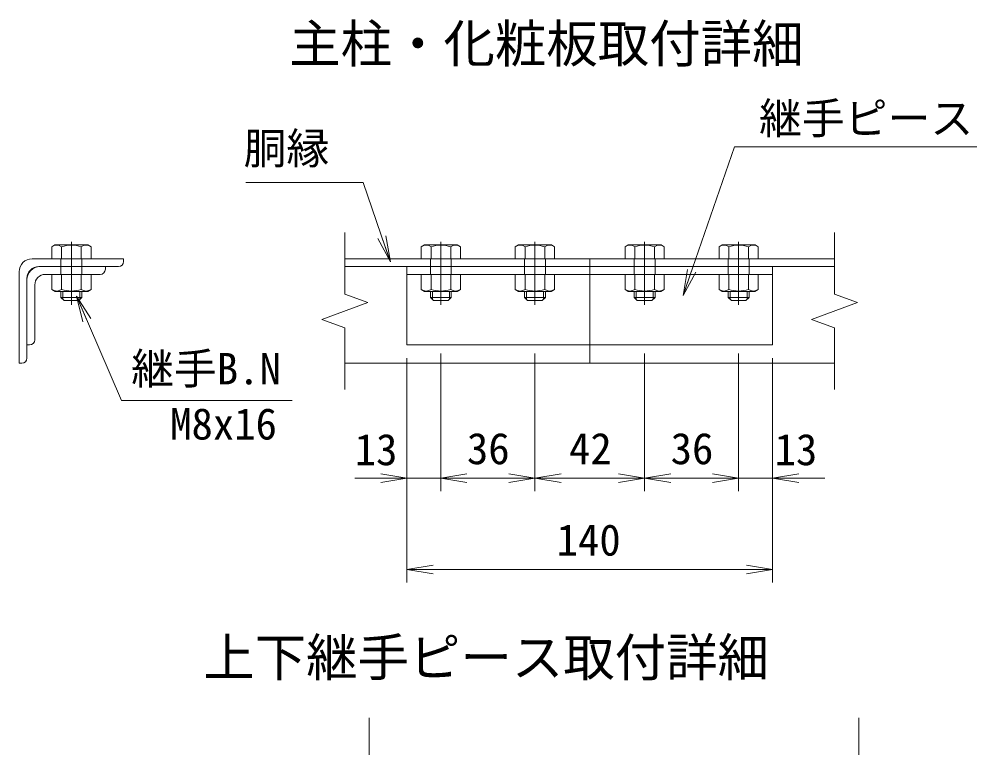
# Model space of a CAD drawing. Units: millimetres, scale not verified, with parts at other scales. Extents: x -4200 to 4200, y -2970 to 2970.
# Drawn here: x 842 to 2309, y 564 to 1679 of the extents above; entities that cross this region are included whole.
import ezdxf
from ezdxf.enums import TextEntityAlignment as Align

# ---------------------------------------------------------------- set-up
doc = ezdxf.new("R2010")
doc.units = ezdxf.units.MM
doc.header["$LTSCALE"] = 15
doc.linetypes.add('LONG_CHAIN', pattern=[21, 18, -1, 1, -1])
doc.linetypes.add('LONG_DASHED2', pattern=[13, 12, -1])
for name, color, linetype, lineweight in [('0-0_D-STR1', 1, 'Continuous', 9), ('0-1_D-BMK', 2, 'LONG_CHAIN', 9), ('0-2_D-STR-DIM', 7, 'Continuous', 9), ('0-6_0', 7, 'Continuous', 9), ('0-7_D-STR-TXT', 7, 'Continuous', 9), ('0-9_D-STR3', 3, 'Continuous', 9)]:
    doc.layers.add(name, color=color, linetype=linetype, lineweight=lineweight)
doc.layers.add('0-8_D-TTL-TXT', color=7, linetype='Continuous')
doc.styles.add('ＭＳ ゴシック', font='')
doc.styles.get('ＭＳ ゴシック').set_extended_font_data('MS Gothic')

# ---------------------------------------------------------------- blocks, each defined once
blk = doc.blocks.new('_Open')
at = {"layer": '0-6_0'}
blk.add_line((-15, 2.5), (0, 0), dxfattribs=at)
blk.add_lwpolyline([(-15, -2.5), (0, 0), (-15, 0)], dxfattribs=at)

msp = doc.modelspace()

# ---------------------------------------------------------------- linework, layer by layer
at = {"layer": '0-0_D-STR1'}
for p, q in [((1002.16, 1312.64), (862.16, 1312.64)), ((1002.16, 1308.64), (1002.16, 1312.64)), ((1340.94, 1312.64), (2090.94, 1312.64)), ((1715.94, 1312.64), (1715.94, 1300.64)), ((842.16, 1292.64), (842.16, 1152.64)), ((994.16, 1300.64), (872.16, 1300.64)), ((1340.94, 1300.64), (2090.94, 1300.64)), ((854.16, 1282.64), (854.16, 1160.64)), ((1715.94, 1180.64), (1715.94, 1152.64)), ((846.16, 1152.64), (842.16, 1152.64)), ((1340.94, 1152.64), (2090.94, 1152.64))]:
    msp.add_line(p, q, dxfattribs=at)
at = {"layer": '0-0_D-STR1', "color": 4, "linetype": 'LONG_DASHED2'}
msp.add_line((1715.94, 1300.64), (1715.94, 1180.64), dxfattribs=at)
at = {"layer": '0-0_D-STR1'}
for centre, radius, start, end in [((862.16, 1292.64), 20, 90, 180), ((994.16, 1308.64), 8, 270, 0), ((872.16, 1282.64), 18, 90, 180), ((846.16, 1160.64), 8, 270, 0)]:
    msp.add_arc(centre, radius, start, end, dxfattribs=at)
at = {"layer": '0-1_D-BMK'}
for p, q in [((922.16, 1241.84), (922.16, 1338.64)), ((1487.94, 1241.84), (1487.94, 1338.64)), ((1631.94, 1241.84), (1631.94, 1338.64)), ((1799.94, 1241.84), (1799.94, 1338.64)), ((1943.94, 1241.84), (1943.94, 1338.64))]:
    msp.add_line(p, q, dxfattribs=at)
at = {"layer": '0-2_D-STR-DIM'}
for p, q in [((1340.94, 1352.64), (1340.94, 1258.3)), ((2090.94, 1352.64), (2090.94, 1258.3)), ((1376.18, 1245.47), (1340.94, 1258.3)), ((1305.7, 1219.82), (1376.18, 1245.47)), ((1340.94, 1206.99), (1305.7, 1219.82)), ((1340.94, 1206.99), (1340.94, 1112.64)), ((2090.94, 1206.99), (2090.94, 1112.64)), ((1435.94, 1160.64), (1435.94, 956.93)), ((1435.94, 1160.64), (1435.94, 816.93)), ((1487.94, 1167.64), (1487.94, 956.93)), ((1487.94, 1167.64), (1487.94, 956.93)), ((1631.94, 1167.64), (1631.94, 956.93)), ((1631.94, 1167.64), (1631.94, 956.93)), ((1799.94, 1167.64), (1799.94, 956.93)), ((1799.94, 1167.64), (1799.94, 956.93)), ((1943.94, 1167.64), (1943.94, 956.93)), ((1943.94, 1167.64), (1943.94, 956.93)), ((1995.94, 1160.64), (1995.94, 956.93)), ((1995.94, 1160.64), (1995.94, 816.93)), ((1395.94, 976.93), (1355.94, 976.93)), ((1435.94, 976.93), (1487.94, 976.93)), ((1527.94, 976.93), (1567.94, 976.93)), ((1527.94, 976.93), (1591.94, 976.93)), ((1671.94, 976.93), (1759.94, 976.93)), ((1839.94, 976.93), (1903.94, 976.93)), ((1903.94, 976.93), (1863.94, 976.93)), ((1943.94, 976.93), (1995.94, 976.93)), ((2035.94, 976.93), (2075.94, 976.93)), ((1475.94, 836.93), (1955.94, 836.93)), ((1378.14, 609.78), (1378.14, 419.5)), ((2128.14, 609.78), (2128.14, 419.5))]:
    msp.add_line(p, q, dxfattribs=at)
msp.add_lwpolyline([(2090.94, 1206.99), (2055.7, 1219.82), (2126.18, 1245.47), (2090.94, 1258.3)], dxfattribs=at)
at = {"layer": '0-7_D-STR-TXT'}
for points in [[(2308.7, 1483.95), (1937.47, 1483.95), (1859.47, 1258.27)], [(1189.43, 1429.21), (1369.03, 1429.21), (1409.91, 1309.77)], [(1260.03, 1095.61), (999.05, 1095.61), (930.84, 1253.54)]]:
    msp.add_lwpolyline(points, dxfattribs=at)
at = {"layer": '0-9_D-STR3'}
for p, q in [((896.96, 1333.84), (892.14, 1331.06)), ((892.14, 1312.64), (892.14, 1331.06)), ((947.36, 1333.84), (896.96, 1333.84)), ((907.15, 1312.64), (907.15, 1331.06)), ((937.17, 1312.64), (937.17, 1331.06)), ((947.36, 1333.84), (952.18, 1331.06)), ((952.18, 1312.64), (952.18, 1331.06)), ((1462.74, 1333.84), (1457.92, 1331.06)), ((1457.92, 1312.64), (1457.92, 1331.06)), ((1513.14, 1333.84), (1462.74, 1333.84)), ((1472.93, 1312.64), (1472.93, 1331.06)), ((1502.95, 1312.64), (1502.95, 1331.06)), ((1513.14, 1333.84), (1517.96, 1331.06)), ((1517.96, 1312.64), (1517.96, 1331.06)), ((1606.74, 1333.84), (1601.92, 1331.06)), ((1601.92, 1312.64), (1601.92, 1331.06)), ((1657.14, 1333.84), (1606.74, 1333.84)), ((1616.93, 1312.64), (1616.93, 1331.06)), ((1646.95, 1312.64), (1646.95, 1331.06)), ((1657.14, 1333.84), (1661.96, 1331.06)), ((1661.96, 1312.64), (1661.96, 1331.06)), ((1774.74, 1333.84), (1769.92, 1331.06)), ((1769.92, 1312.64), (1769.92, 1331.06)), ((1825.14, 1333.84), (1774.74, 1333.84)), ((1784.93, 1312.64), (1784.93, 1331.06)), ((1814.95, 1312.64), (1814.95, 1331.06)), ((1825.14, 1333.84), (1829.96, 1331.06)), ((1829.96, 1312.64), (1829.96, 1331.06)), ((1918.74, 1333.84), (1913.92, 1331.06)), ((1913.92, 1312.64), (1913.92, 1331.06)), ((1969.14, 1333.84), (1918.74, 1333.84)), ((1928.93, 1312.64), (1928.93, 1331.06)), ((1958.95, 1312.64), (1958.95, 1331.06)), ((1969.14, 1333.84), (1973.96, 1331.06)), ((1973.96, 1312.64), (1973.96, 1331.06)), ((952.18, 1312.64), (892.14, 1312.64)), ((906.16, 1312.64), (906.16, 1288.64)), ((938.16, 1312.64), (938.16, 1288.64)), ((1517.96, 1312.64), (1457.92, 1312.64)), ((1471.94, 1312.64), (1471.94, 1288.64)), ((1503.94, 1312.64), (1503.94, 1288.64)), ((1661.96, 1312.64), (1601.92, 1312.64)), ((1615.94, 1312.64), (1615.94, 1288.64)), ((1647.94, 1312.64), (1647.94, 1288.64)), ((1829.96, 1312.64), (1769.92, 1312.64)), ((1783.94, 1312.64), (1783.94, 1288.64)), ((1815.94, 1312.64), (1815.94, 1288.64)), ((1973.96, 1312.64), (1913.92, 1312.64)), ((1927.94, 1312.64), (1927.94, 1288.64)), ((1959.94, 1312.64), (1959.94, 1288.64)), ((874.16, 1300.64), (974.16, 1300.64)), ((974.16, 1296.64), (974.16, 1300.64)), ((1435.94, 1300.64), (1435.94, 1180.64)), ((1435.94, 1300.64), (1995.94, 1300.64)), ((1995.94, 1300.64), (1995.94, 1180.64)), ((854.16, 1180.64), (854.16, 1280.64)), ((882.16, 1288.64), (966.16, 1288.64)), ((892.14, 1288.64), (892.14, 1265.54)), ((892.14, 1288.64), (952.18, 1288.64)), ((907.15, 1288.64), (907.15, 1265.54)), ((937.17, 1288.64), (937.17, 1265.54)), ((952.18, 1288.64), (952.18, 1265.54)), ((1435.94, 1288.64), (1995.94, 1288.64)), ((1457.92, 1288.64), (1457.92, 1265.54)), ((1457.92, 1288.64), (1517.96, 1288.64)), ((1472.93, 1288.64), (1472.93, 1265.54)), ((1502.95, 1288.64), (1502.95, 1265.54)), ((1517.96, 1288.64), (1517.96, 1265.54)), ((1601.92, 1288.64), (1601.92, 1265.54)), ((1601.92, 1288.64), (1661.96, 1288.64)), ((1616.93, 1288.64), (1616.93, 1265.54)), ((1646.95, 1288.64), (1646.95, 1265.54)), ((1661.96, 1288.64), (1661.96, 1265.54)), ((1769.92, 1288.64), (1769.92, 1265.54)), ((1769.92, 1288.64), (1829.96, 1288.64)), ((1784.93, 1288.64), (1784.93, 1265.54)), ((1814.95, 1288.64), (1814.95, 1265.54)), ((1829.96, 1288.64), (1829.96, 1265.54)), ((1913.92, 1288.64), (1913.92, 1265.54)), ((1913.92, 1288.64), (1973.96, 1288.64)), ((1928.93, 1288.64), (1928.93, 1265.54)), ((1958.95, 1288.64), (1958.95, 1265.54)), ((1973.96, 1288.64), (1973.96, 1265.54)), ((866.16, 1188.64), (866.16, 1272.64)), ((892.14, 1265.54), (897.16, 1262.64)), ((897.16, 1262.64), (947.16, 1262.64)), ((906.16, 1262.64), (906.16, 1253.44)), ((909.16, 1262.64), (909.16, 1250.44)), ((935.16, 1262.64), (935.16, 1250.44)), ((938.16, 1262.64), (938.16, 1253.44)), ((952.18, 1265.54), (947.16, 1262.64)), ((1457.92, 1265.54), (1462.94, 1262.64)), ((1462.94, 1262.64), (1512.94, 1262.64)), ((1471.94, 1262.64), (1471.94, 1253.44)), ((1474.94, 1262.64), (1474.94, 1250.44)), ((1500.94, 1262.64), (1500.94, 1250.44)), ((1503.94, 1262.64), (1503.94, 1253.44)), ((1517.96, 1265.54), (1512.94, 1262.64)), ((1601.92, 1265.54), (1606.94, 1262.64)), ((1606.94, 1262.64), (1656.94, 1262.64)), ((1615.94, 1262.64), (1615.94, 1253.44)), ((1618.94, 1262.64), (1618.94, 1250.44)), ((1644.94, 1262.64), (1644.94, 1250.44)), ((1647.94, 1262.64), (1647.94, 1253.44)), ((1661.96, 1265.54), (1656.94, 1262.64)), ((1769.92, 1265.54), (1774.94, 1262.64)), ((1774.94, 1262.64), (1824.94, 1262.64)), ((1783.94, 1262.64), (1783.94, 1253.44)), ((1786.94, 1262.64), (1786.94, 1250.44)), ((1812.94, 1262.64), (1812.94, 1250.44)), ((1815.94, 1262.64), (1815.94, 1253.44)), ((1829.96, 1265.54), (1824.94, 1262.64)), ((1913.92, 1265.54), (1918.94, 1262.64)), ((1918.94, 1262.64), (1968.94, 1262.64)), ((1927.94, 1262.64), (1927.94, 1253.44)), ((1930.94, 1262.64), (1930.94, 1250.44)), ((1956.94, 1262.64), (1956.94, 1250.44)), ((1959.94, 1262.64), (1959.94, 1253.44)), ((1973.96, 1265.54), (1968.94, 1262.64)), ((906.16, 1253.44), (910.96, 1248.64)), ((938.16, 1253.44), (906.16, 1253.44)), ((933.36, 1248.64), (910.96, 1248.64)), ((938.16, 1253.44), (933.36, 1248.64)), ((1471.94, 1253.44), (1476.74, 1248.64)), ((1503.94, 1253.44), (1471.94, 1253.44)), ((1499.14, 1248.64), (1476.74, 1248.64)), ((1503.94, 1253.44), (1499.14, 1248.64)), ((1615.94, 1253.44), (1620.74, 1248.64)), ((1647.94, 1253.44), (1615.94, 1253.44)), ((1643.14, 1248.64), (1620.74, 1248.64)), ((1647.94, 1253.44), (1643.14, 1248.64)), ((1783.94, 1253.44), (1788.74, 1248.64)), ((1815.94, 1253.44), (1783.94, 1253.44)), ((1811.14, 1248.64), (1788.74, 1248.64)), ((1815.94, 1253.44), (1811.14, 1248.64)), ((1927.94, 1253.44), (1932.74, 1248.64)), ((1959.94, 1253.44), (1927.94, 1253.44)), ((1955.14, 1248.64), (1932.74, 1248.64)), ((1959.94, 1253.44), (1955.14, 1248.64)), ((854.16, 1180.64), (858.16, 1180.64)), ((1435.94, 1180.64), (1995.94, 1180.64))]:
    msp.add_line(p, q, dxfattribs=at)
for centre, radius, start, end in [((899.65, 1320.09), 13.29, 55.61585, 124.38415), ((922.16, 1283.7), 49.68, 72.4121, 107.5879), ((944.68, 1320.09), 13.29, 55.61585, 124.38415), ((1465.42, 1320.09), 13.29, 55.61585, 124.38415), ((1487.94, 1283.7), 49.68, 72.4121, 107.5879), ((1510.45, 1320.09), 13.29, 55.61585, 124.38415), ((1609.42, 1320.09), 13.29, 55.61585, 124.38415), ((1631.94, 1283.7), 49.68, 72.4121, 107.5879), ((1654.45, 1320.09), 13.29, 55.61585, 124.38415), ((1777.42, 1320.09), 13.29, 55.61585, 124.38415), ((1799.94, 1283.7), 49.68, 72.4121, 107.5879), ((1822.45, 1320.09), 13.29, 55.61585, 124.38415), ((1921.42, 1320.09), 13.29, 55.61585, 124.38415), ((1943.94, 1283.7), 49.68, 72.4121, 107.5879), ((1966.45, 1320.09), 13.29, 55.61585, 124.38415), ((874.16, 1280.64), 20, 90, 180), ((966.16, 1296.64), 8, 270, 0), ((882.16, 1272.64), 16, 90, 180), ((899.65, 1276.51), 13.29, 235.61585, 304.38416), ((922.16, 1312.9), 49.68, 252.4121, 287.5879), ((944.68, 1276.51), 13.29, 235.61586, 304.38414), ((1465.42, 1276.51), 13.29, 235.61585, 304.38416), ((1487.94, 1312.9), 49.68, 252.4121, 287.5879), ((1510.45, 1276.51), 13.29, 235.61586, 304.38414), ((1609.42, 1276.51), 13.29, 235.61585, 304.38416), ((1631.94, 1312.9), 49.68, 252.4121, 287.5879), ((1654.45, 1276.51), 13.29, 235.61586, 304.38414), ((1777.42, 1276.51), 13.29, 235.61585, 304.38416), ((1799.94, 1312.9), 49.68, 252.4121, 287.5879), ((1822.45, 1276.51), 13.29, 235.61586, 304.38414), ((1921.42, 1276.51), 13.29, 235.61585, 304.38416), ((1943.94, 1312.9), 49.68, 252.4121, 287.5879), ((1966.45, 1276.51), 13.29, 235.61586, 304.38414), ((858.16, 1188.64), 8, 270, 0)]:
    msp.add_arc(centre, radius, start, end, dxfattribs=at)

# ---------------------------------------------------------------- block references
at = {"layer": '0-2_D-STR-DIM', "xscale": 2.666667, "yscale": 2.666667}
for p in [(1435.94, 976.93), (1631.94, 976.93), (1799.94, 976.93), (1943.94, 976.93), (1943.94, 976.93), (1995.94, 836.93)]:
    msp.add_blockref('_Open', p, dxfattribs=at)
at = {"layer": '0-2_D-STR-DIM', "xscale": 2.666667, "yscale": 2.666667, "rotation": 180}
for p in [(1487.94, 976.93), (1487.94, 976.93), (1631.94, 976.93), (1799.94, 976.93), (1995.94, 976.93), (1435.94, 836.93)]:
    msp.add_blockref('_Open', p, dxfattribs=at)
at = {"layer": '0-7_D-STR-TXT', "xscale": 2.666667, "yscale": 2.666667}
for p, rotation in [((1410.56, 1307.87), 288.89188), ((1858.81, 1256.38), 250.93299), ((930.05, 1255.38), 113.3565)]:
    msp.add_blockref('_Open', p, dxfattribs=dict(at, rotation=rotation))

# ---------------------------------------------------------------- texts
at = {"layer": '0-2_D-STR-DIM', "style": 'ＭＳ ゴシック'}
for s, p in [('13', (1356.03, 982.12)), ('36', (1527.84, 983.68)), ('42', (1684.21, 983.68)), ('36', (1839.84, 983.68)), ('13', (1998.94, 982.12)), ('140', (1665.29, 843.68))]:
    msp.add_text(s, height=48.06, dxfattribs=at).set_placement(p, align=Align.BOTTOM_LEFT)
at = {"layer": '0-7_D-STR-TXT', "style": 'ＭＳ ゴシック'}
for s, p in [('継手ピース', (1975.25, 1489.17)), ('胴縁', (1185.88, 1443.2)), ('継手B.N', (1013.76, 1105.94)), ('M8x16', (1073.39, 1021.45))]:
    msp.add_text(s, height=48.06, dxfattribs=at).set_placement(p, align=Align.BOTTOM_LEFT)
at = {"layer": '0-8_D-TTL-TXT', "style": 'ＭＳ ゴシック'}
for s, p in [('主柱・化粧板取付詳細', (1255.74, 1595.79)), ('上下継手ピース取付詳細', (1124.16, 656.19))]:
    msp.add_text(s, height=57.73, dxfattribs=at).set_placement(p, align=Align.BOTTOM_LEFT)

doc.saveas('drawing.dxf')
